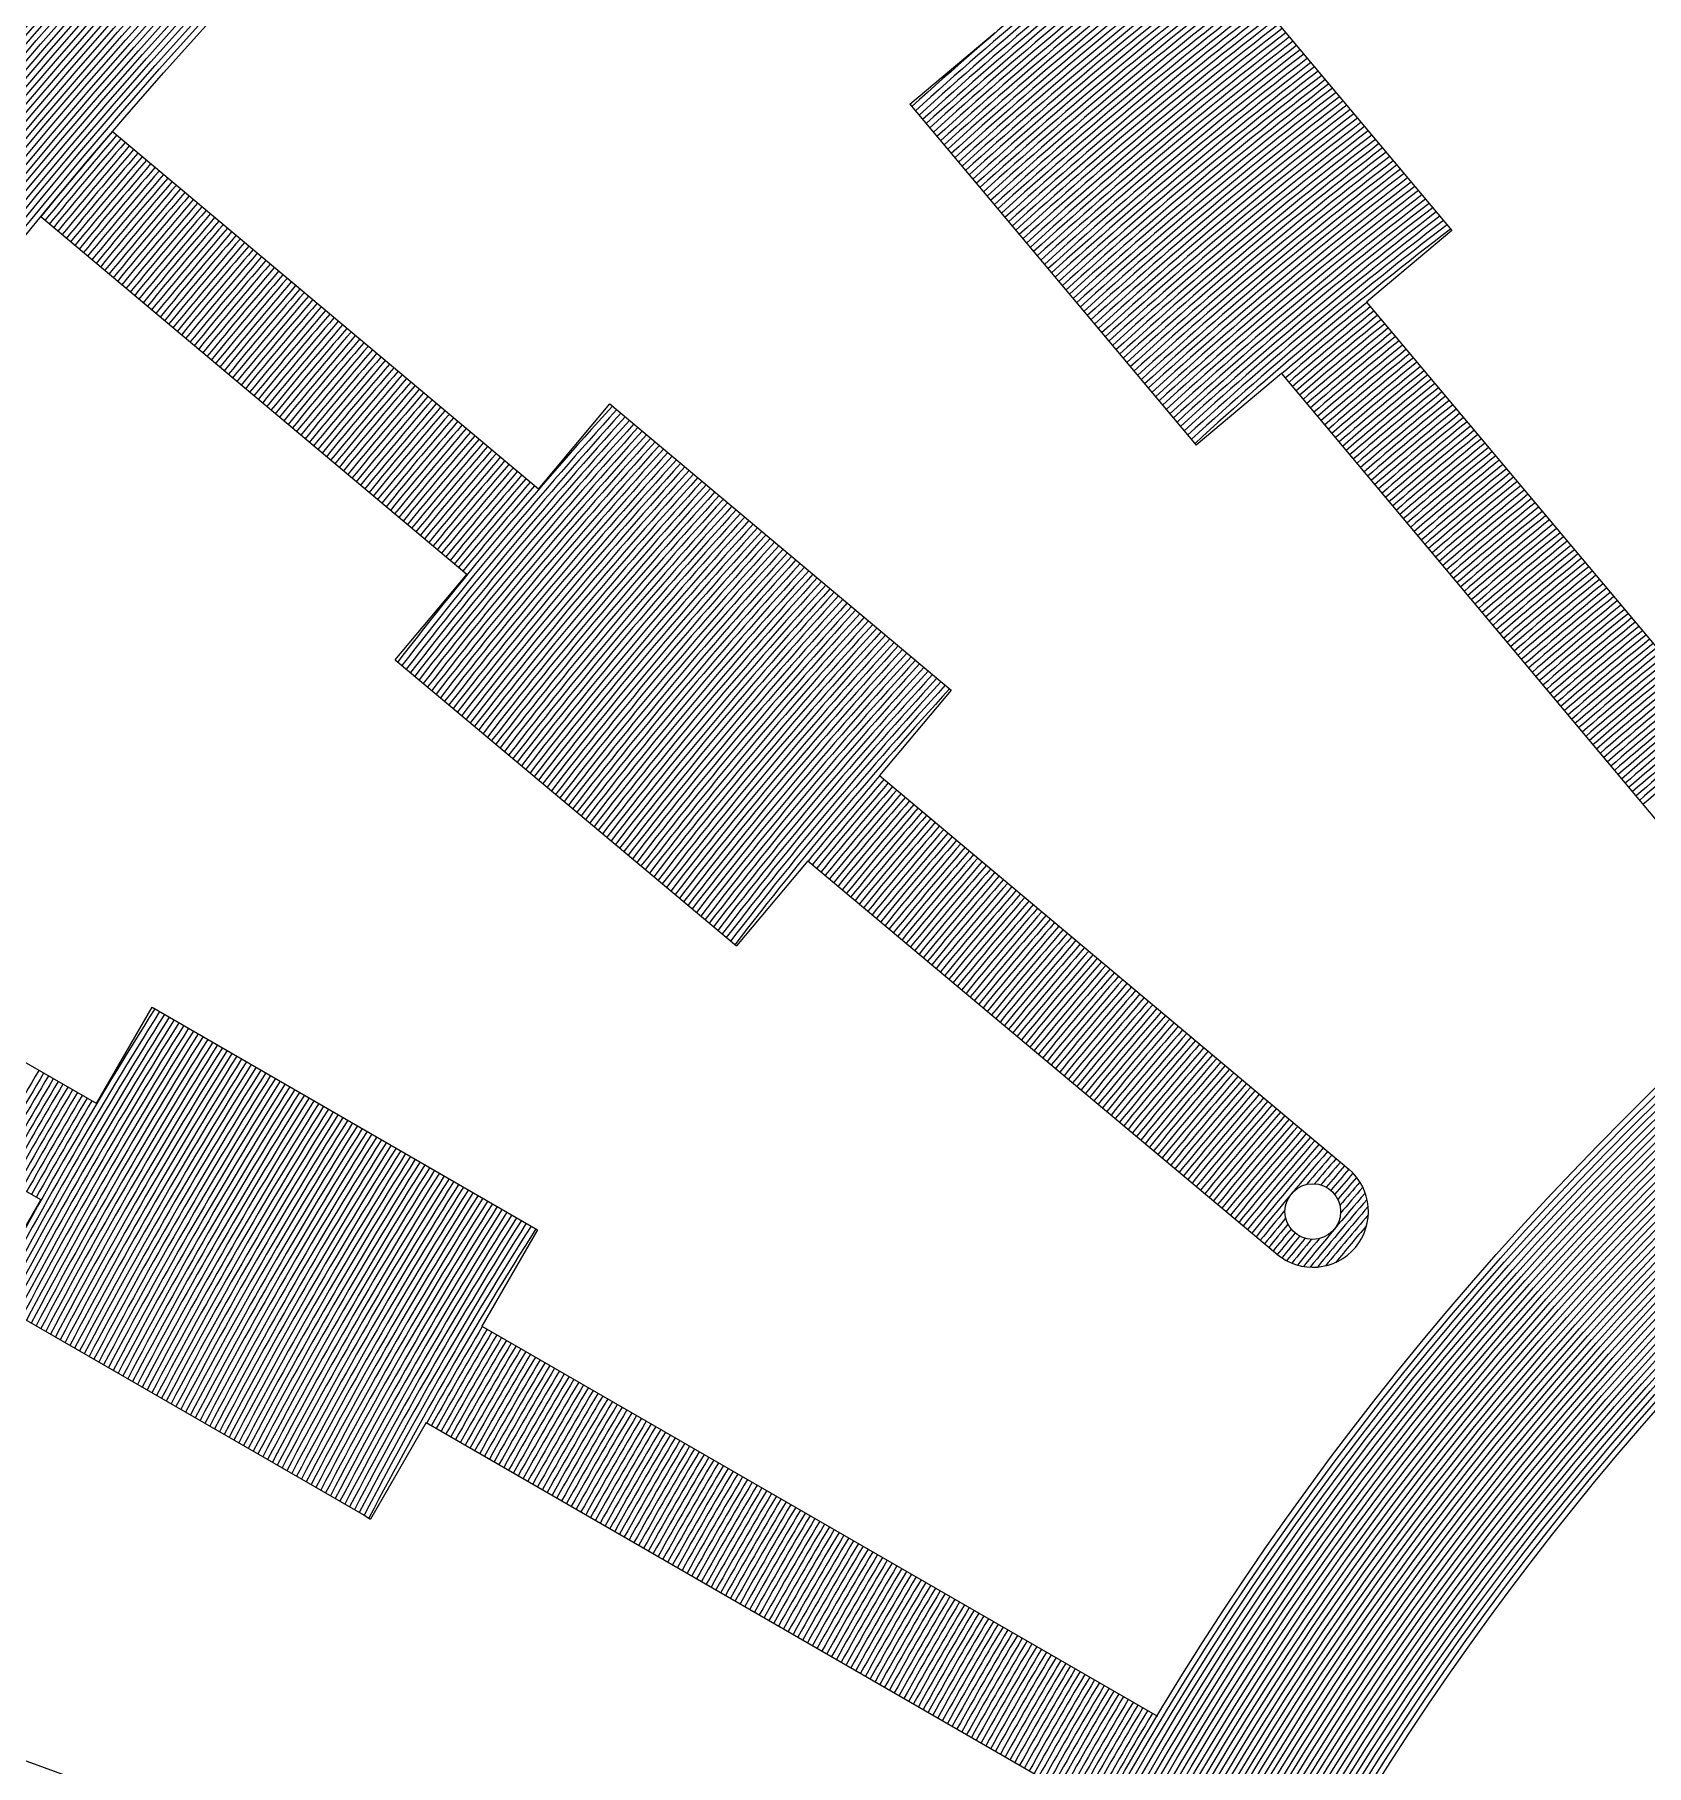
# Model space of a CAD drawing. Header units: millimetres. Extents: x 0 to 2404, y 0 to 1600.
# Drawn here: x 2145.25 to 2159.73, y 1498.72 to 1514.26 of the extents above; entities that cross this region are included whole.
import ezdxf

# ---------------------------------------------------------------- set-up
doc = ezdxf.new("R2010")
doc.units = ezdxf.units.MM

msp = doc.modelspace()

# ---------------------------------------------------------------- linework, layer by layer
for p, q in [((2155.414, 1515.569), (2157.985, 1512.505)), ((2153.116, 1513.641), (2153.882, 1514.284)), ((2153.116, 1513.641), (2155.687, 1510.577)), ((2149.779, 1510.181), (2145.951, 1513.393)), ((2149.136, 1509.415), (2145.308, 1512.627)), ((2157.985, 1512.505), (2157.219, 1511.862)), ((2157.219, 1511.862), (2160.757, 1507.646)), ((2156.453, 1511.22), (2155.687, 1510.577)), ((2156.453, 1511.22), (2159.991, 1507.003)), ((2149.779, 1510.181), (2150.422, 1510.947)), ((2150.422, 1510.947), (2153.486, 1508.376)), ((2148.493, 1508.649), (2149.136, 1509.415)), ((2148.493, 1508.649), (2151.558, 1506.078)), ((2153.486, 1508.376), (2152.843, 1507.61)), ((2152.843, 1507.61), (2157.06, 1504.072)), ((2145.808, 1504.662), (2141.481, 1507.161)), ((2152.2, 1506.844), (2151.558, 1506.078)), ((2152.2, 1506.844), (2156.417, 1503.306)), ((2145.308, 1503.796), (2140.981, 1506.295)), ((2145.808, 1504.662), (2146.308, 1505.528)), ((2146.308, 1505.528), (2149.772, 1503.528)), ((2144.808, 1502.93), (2145.308, 1503.796)), ((2149.772, 1503.528), (2149.272, 1502.662)), ((2144.808, 1502.93), (2148.214, 1500.964)), ((2149.272, 1502.662), (2155.339, 1499.16)), ((2148.772, 1501.796), (2148.272, 1500.93)), ((2148.772, 1501.796), (2154.839, 1498.294)), ((2148.214, 1500.964), (2148.257, 1500.939)), ((2148.257, 1500.939), (2148.272, 1500.93)), ((2143.198, 1499.478), (2146.957, 1498.11))]:
    msp.add_line(p, q)
for centre, radius in [((2179.333, 1484.729), 46), ((2179.333, 1484.729), 45.95), ((2179.333, 1484.729), 45.9), ((2179.333, 1484.729), 45.85), ((2179.333, 1484.729), 45.8), ((2179.333, 1484.729), 45.75), ((2179.333, 1484.729), 45.7), ((2179.333, 1484.729), 45.65), ((2179.333, 1484.729), 45.6), ((2179.333, 1484.729), 45.55), ((2179.333, 1484.729), 45.5), ((2179.333, 1484.729), 45.45), ((2179.333, 1484.729), 45.4), ((2179.333, 1484.729), 45.35), ((2179.333, 1484.729), 45.3), ((2179.333, 1484.729), 45.25), ((2179.333, 1484.729), 45.2), ((2179.333, 1484.729), 45.15), ((2179.333, 1484.729), 45.1), ((2179.333, 1484.729), 45.05), ((2179.333, 1484.729), 45), ((2179.333, 1484.729), 44.95), ((2179.333, 1484.729), 44.9), ((2179.333, 1484.729), 44.85), ((2179.333, 1484.729), 44.8), ((2179.333, 1484.729), 44.75), ((2179.333, 1484.729), 44.7), ((2179.333, 1484.729), 44.65), ((2179.333, 1484.729), 44.6), ((2179.333, 1484.729), 44.55), ((2179.333, 1484.729), 44.5), ((2179.333, 1484.729), 44.45), ((2179.333, 1484.729), 44.4), ((2179.333, 1484.729), 44.35), ((2179.333, 1484.729), 44.3), ((2179.333, 1484.729), 44.25), ((2179.333, 1484.729), 44.2), ((2179.333, 1484.729), 44.15), ((2179.333, 1484.729), 44.1), ((2179.333, 1484.729), 44.05), ((2179.333, 1484.729), 44), ((2179.333, 1484.729), 28), ((2179.333, 1484.729), 27.95), ((2179.333, 1484.729), 27.9), ((2179.333, 1484.729), 27.85), ((2179.333, 1484.729), 27.8), ((2179.333, 1484.729), 27.75), ((2179.333, 1484.729), 27.7), ((2179.333, 1484.729), 27.65), ((2179.333, 1484.729), 27.6), ((2179.333, 1484.729), 27.55), ((2179.333, 1484.729), 27.5), ((2179.333, 1484.729), 27.45), ((2179.333, 1484.729), 27.4), ((2179.333, 1484.729), 27.35), ((2179.333, 1484.729), 27.3), ((2179.333, 1484.729), 27.25), ((2179.333, 1484.729), 27.2), ((2179.333, 1484.729), 27.15), ((2179.333, 1484.729), 27.1), ((2179.333, 1484.729), 27.05), ((2179.333, 1484.729), 27), ((2179.333, 1484.729), 26.95), ((2179.333, 1484.729), 26.9), ((2179.333, 1484.729), 26.85), ((2179.333, 1484.729), 26.8), ((2179.333, 1484.729), 26.75), ((2179.333, 1484.729), 26.7), ((2179.333, 1484.729), 26.65), ((2179.333, 1484.729), 26.6), ((2179.333, 1484.729), 26.55), ((2179.333, 1484.729), 26.5), ((2179.333, 1484.729), 26.45), ((2179.333, 1484.729), 26.4), ((2179.333, 1484.729), 26.35), ((2179.333, 1484.729), 26.3), ((2179.333, 1484.729), 26.25), ((2179.333, 1484.729), 26.2), ((2179.333, 1484.729), 26.15), ((2179.333, 1484.729), 26.1), ((2179.333, 1484.729), 26.05), ((2179.333, 1484.729), 26), ((2179.333, 1484.729), 20), ((2179.333, 1484.729), 19.95), ((2179.333, 1484.729), 19.9), ((2179.333, 1484.729), 19.85), ((2179.333, 1484.729), 19.8), ((2179.333, 1484.729), 19.75), ((2179.333, 1484.729), 19.7), ((2179.333, 1484.729), 19.65), ((2156.735, 1503.692), 0.25)]:
    msp.add_circle(centre, radius)
for centre, radius, start, end in [((2179.333, 1484.729), 50, 108.2151, 71.6513), ((2179.333, 1484.729), 39, 127.7958, 132.2042), ((2179.333, 1484.729), 38.95, 127.7929, 132.2071), ((2179.333, 1484.729), 38.9, 127.7901, 132.2099), ((2179.333, 1484.729), 38.85, 127.7873, 132.2127), ((2179.333, 1484.729), 38.8, 127.7844, 132.2156), ((2179.333, 1484.729), 38.75, 127.7815, 132.2185), ((2179.333, 1484.729), 38.7, 127.7787, 132.2213), ((2179.333, 1484.729), 38.65, 127.7758, 132.2242), ((2179.333, 1484.729), 38.6, 127.7729, 132.2271), ((2179.333, 1484.729), 38.55, 127.77, 132.23), ((2179.333, 1484.729), 38.5, 127.7671, 132.2329), ((2179.333, 1484.729), 38.45, 127.7642, 132.2358), ((2179.333, 1484.729), 38.4, 127.7613, 132.2387), ((2179.333, 1484.729), 38.35, 127.7584, 132.2416), ((2179.333, 1484.729), 38.3, 127.7555, 132.2445), ((2179.333, 1484.729), 38.25, 127.7525, 132.2475), ((2179.333, 1484.729), 38.2, 127.7496, 132.2504), ((2179.333, 1484.729), 38.15, 127.7466, 132.2534), ((2179.333, 1484.729), 38.1, 127.7437, 132.2563), ((2179.333, 1484.729), 38.05, 127.7407, 132.2593), ((2179.333, 1484.729), 38, 127.7377, 132.2623), ((2179.333, 1484.729), 37.95, 127.7348, 132.2652), ((2179.333, 1484.729), 37.9, 127.7318, 132.2682), ((2179.333, 1484.729), 37.85, 127.7288, 132.2712), ((2179.333, 1484.729), 37.8, 127.7258, 132.2742), ((2179.333, 1484.729), 37.75, 127.7227, 132.2773), ((2179.333, 1484.729), 37.7, 127.7197, 132.2803), ((2179.333, 1484.729), 37.65, 127.7167, 132.2833), ((2179.333, 1484.729), 37.6, 127.7137, 132.2863), ((2179.333, 1484.729), 37.55, 127.7106, 132.2894), ((2179.333, 1484.729), 37.5, 127.7076, 132.2924), ((2179.333, 1484.729), 37.45, 127.7045, 132.2955), ((2179.333, 1484.729), 37.4, 127.7014, 132.2986), ((2179.333, 1484.729), 37.35, 127.6983, 132.3017), ((2179.333, 1484.729), 37.3, 127.6953, 132.3047), ((2179.333, 1484.729), 37.25, 127.6922, 132.3078), ((2179.333, 1484.729), 37.2, 127.6891, 132.3109), ((2179.333, 1484.729), 37.15, 127.6859, 132.3141), ((2179.333, 1484.729), 37.1, 127.6828, 132.3172), ((2179.333, 1484.729), 37.05, 127.6797, 132.3203), ((2179.333, 1484.729), 37, 127.6766, 132.3234), ((2179.333, 1484.729), 36.95, 127.6734, 132.3266), ((2179.333, 1484.729), 36.9, 127.6703, 132.3297), ((2179.333, 1484.729), 36.85, 127.6671, 132.3329), ((2179.333, 1484.729), 36.8, 127.6639, 132.3361), ((2179.333, 1484.729), 36.75, 127.6607, 132.3393), ((2179.333, 1484.729), 36.7, 127.6576, 132.3424), ((2179.333, 1484.729), 36.65, 127.6544, 132.3456), ((2179.333, 1484.729), 36.6, 127.6512, 132.3488), ((2179.333, 1484.729), 36.55, 127.6479, 132.3521), ((2179.333, 1484.729), 36.5, 127.6447, 132.3553), ((2179.333, 1484.729), 36.45, 127.6415, 132.3585), ((2179.333, 1484.729), 36.4, 127.6382, 132.3618), ((2179.333, 1484.729), 36.35, 127.635, 132.365), ((2179.333, 1484.729), 36.3, 127.6317, 132.3683), ((2179.333, 1484.729), 36.25, 127.6285, 132.3715), ((2179.333, 1484.729), 44, 139.3467, 140.6533), ((2179.333, 1484.729), 43.95, 139.3467, 140.6533), ((2179.333, 1484.729), 43.9, 139.3467, 140.6533), ((2179.333, 1484.729), 43.85, 139.3467, 140.6533), ((2179.333, 1484.729), 43.8, 139.3459, 140.6541), ((2179.333, 1484.729), 36.2, 127.6252, 132.3748), ((2179.333, 1484.729), 36.15, 127.6219, 132.3781), ((2179.333, 1484.729), 36.1, 127.6186, 132.3814), ((2179.333, 1484.729), 36.05, 127.6153, 132.3847), ((2179.333, 1484.729), 43.75, 139.3452, 140.6548), ((2179.333, 1484.729), 43.7, 139.3437, 140.6563), ((2179.333, 1484.729), 43.65, 139.3437, 140.6563), ((2179.333, 1484.729), 43.6, 139.3429, 140.6571), ((2179.333, 1484.729), 36, 127.612, 132.388), ((2179.333, 1484.729), 35.95, 127.6087, 132.3913), ((2179.333, 1484.729), 35.9, 127.6053, 132.3947), ((2179.333, 1484.729), 35.85, 127.602, 132.398), ((2179.333, 1484.729), 43.55, 139.3422, 140.6578), ((2179.333, 1484.729), 43.5, 139.3414, 140.6586), ((2179.333, 1484.729), 43.45, 139.3407, 140.6593), ((2179.333, 1484.729), 43.4, 139.3399, 140.6601), ((2179.333, 1484.729), 43.35, 139.3391, 140.6609), ((2179.333, 1484.729), 35.8, 127.5986, 132.4014), ((2179.333, 1484.729), 35.75, 127.5953, 132.4047), ((2179.333, 1484.729), 35.7, 127.5919, 132.4081), ((2179.333, 1484.729), 35.65, 127.5885, 132.4115), ((2179.333, 1484.729), 43.3, 139.3384, 140.6616), ((2179.333, 1484.729), 43.25, 139.3376, 140.6624), ((2179.333, 1484.729), 43.2, 139.3368, 140.6632), ((2179.333, 1484.729), 43.15, 139.3361, 140.6639), ((2179.333, 1484.729), 43.1, 139.3353, 140.6647), ((2179.333, 1484.729), 35.6, 127.5851, 132.4149), ((2179.333, 1484.729), 35.55, 127.5817, 132.4183), ((2179.333, 1484.729), 35.5, 127.5783, 132.4217), ((2179.333, 1484.729), 35.45, 127.5749, 132.4251), ((2179.333, 1484.729), 43.05, 139.3345, 140.6655), ((2179.333, 1484.729), 43, 139.3338, 140.6662), ((2179.333, 1484.729), 42.95, 139.333, 140.667), ((2179.333, 1484.729), 42.9, 139.3322, 140.6678), ((2179.333, 1484.729), 42.85, 139.3314, 140.6686), ((2179.333, 1484.729), 35.4, 127.5715, 132.4285), ((2179.333, 1484.729), 35.35, 127.568, 132.432), ((2179.333, 1484.729), 35.3, 127.5646, 132.4354), ((2179.333, 1484.729), 35.25, 127.5611, 132.4389), ((2179.333, 1484.729), 42.8, 139.3306, 140.6694), ((2179.333, 1484.729), 42.75, 139.3299, 140.6701), ((2179.333, 1484.729), 42.7, 139.3291, 140.6709), ((2179.333, 1484.729), 42.65, 139.3283, 140.6717), ((2179.333, 1484.729), 42.6, 139.3275, 140.6725), ((2179.333, 1484.729), 35.2, 127.5577, 132.4423), ((2179.333, 1484.729), 35.15, 127.5542, 132.4458), ((2179.333, 1484.729), 35.1, 127.5507, 132.4493), ((2179.333, 1484.729), 35.05, 127.5472, 132.4528), ((2179.333, 1484.729), 42.55, 139.3267, 140.6733), ((2179.333, 1484.729), 42.5, 139.3259, 140.6741), ((2179.333, 1484.729), 42.45, 139.3251, 140.6749), ((2179.333, 1484.729), 42.4, 139.3243, 140.6757), ((2179.333, 1484.729), 42.35, 139.3235, 140.6765), ((2179.333, 1484.729), 42.3, 139.3227, 140.6773), ((2179.333, 1484.729), 42.25, 139.3219, 140.6781), ((2179.333, 1484.729), 42.2, 139.3211, 140.6789), ((2179.333, 1484.729), 42.15, 139.3203, 140.6797), ((2179.333, 1484.729), 42.1, 139.3195, 140.6805), ((2179.333, 1484.729), 42.05, 139.3187, 140.6813), ((2179.333, 1484.729), 42, 139.3179, 140.6821), ((2179.333, 1484.729), 41.95, 139.3171, 140.6829), ((2179.333, 1484.729), 41.9, 139.3163, 140.6837), ((2179.333, 1484.729), 41.85, 139.3154, 140.6846), ((2179.333, 1484.729), 41.8, 139.3146, 140.6854), ((2179.333, 1484.729), 41.75, 139.3138, 140.6862), ((2179.333, 1484.729), 41.7, 139.313, 140.687), ((2179.333, 1484.729), 41.65, 139.3122, 140.6878), ((2179.333, 1484.729), 41.6, 139.3113, 140.6887), ((2179.333, 1484.729), 41.55, 139.3105, 140.6895), ((2179.333, 1484.729), 41.5, 139.3097, 140.6903), ((2179.333, 1484.729), 41.45, 139.3088, 140.6912), ((2179.333, 1484.729), 41.4, 139.308, 140.692), ((2179.333, 1484.729), 35, 129.1815, 130.8185), ((2179.333, 1484.729), 34.95, 129.1803, 130.8197), ((2179.333, 1484.729), 34.9, 129.1791, 130.8209), ((2179.333, 1484.729), 34.85, 129.1779, 130.8221), ((2179.333, 1484.729), 41.35, 139.3072, 140.6928), ((2179.333, 1484.729), 41.3, 139.3063, 140.6937), ((2179.333, 1484.729), 41.25, 139.3055, 140.6945), ((2179.333, 1484.729), 41.2, 139.3046, 140.6954), ((2179.333, 1484.729), 41.15, 139.3038, 140.6962), ((2179.333, 1484.729), 34.8, 129.1768, 130.8232), ((2179.333, 1484.729), 34.75, 129.1756, 130.8244), ((2179.333, 1484.729), 34.7, 129.1744, 130.8256), ((2179.333, 1484.729), 34.65, 129.1732, 130.8268), ((2179.333, 1484.729), 41.1, 139.303, 140.697), ((2179.333, 1484.729), 41.05, 139.3021, 140.6979), ((2179.333, 1484.729), 41, 139.3013, 140.6987), ((2179.333, 1484.729), 40.95, 139.3004, 140.6996), ((2179.333, 1484.729), 40.9, 139.2995, 140.7005), ((2179.333, 1484.729), 34.6, 129.172, 130.828), ((2179.333, 1484.729), 34.55, 129.1708, 130.8292), ((2179.333, 1484.729), 34.5, 129.1696, 130.8304), ((2179.333, 1484.729), 34.45, 129.1684, 130.8316), ((2179.333, 1484.729), 34.4, 129.1672, 130.8328), ((2179.333, 1484.729), 40.85, 139.2987, 140.7013), ((2179.333, 1484.729), 40.8, 139.2978, 140.7022), ((2179.333, 1484.729), 40.75, 139.297, 140.703), ((2179.333, 1484.729), 40.7, 139.2961, 140.7039), ((2179.333, 1484.729), 34.35, 129.166, 130.834), ((2179.333, 1484.729), 34.3, 129.1648, 130.8352), ((2179.333, 1484.729), 34.25, 129.1635, 130.8365), ((2179.333, 1484.729), 34.2, 129.1623, 130.8377), ((2179.333, 1484.729), 40.65, 139.2952, 140.7048), ((2179.333, 1484.729), 40.6, 139.2944, 140.7056), ((2179.333, 1484.729), 40.55, 139.2935, 140.7065), ((2179.333, 1484.729), 40.5, 139.2926, 140.7074), ((2179.333, 1484.729), 40.45, 139.2918, 140.7082), ((2179.333, 1484.729), 34.15, 129.1611, 130.8389), ((2179.333, 1484.729), 34.1, 129.1599, 130.8401), ((2179.333, 1484.729), 34.05, 129.1586, 130.8414), ((2179.333, 1484.729), 34, 129.1574, 130.8426), ((2179.333, 1484.729), 40.4, 139.2909, 140.7091), ((2179.333, 1484.729), 40.35, 139.29, 140.71), ((2179.333, 1484.729), 40.3, 139.2891, 140.7109), ((2179.333, 1484.729), 40.25, 139.2882, 140.7118), ((2179.333, 1484.729), 40.2, 139.2873, 140.7127), ((2179.333, 1484.729), 33.95, 129.1561, 130.8439), ((2179.333, 1484.729), 33.9, 129.1549, 130.8451), ((2179.333, 1484.729), 33.85, 129.1537, 130.8463), ((2179.333, 1484.729), 33.8, 129.1524, 130.8476), ((2179.333, 1484.729), 40.15, 139.2865, 140.7135), ((2179.333, 1484.729), 40.1, 139.2856, 140.7144), ((2179.333, 1484.729), 40.05, 139.2847, 140.7153), ((2179.333, 1484.729), 40, 139.2838, 140.7162), ((2179.333, 1484.729), 39.95, 139.2829, 140.7171), ((2179.333, 1484.729), 39, 137.7958, 142.2042), ((2179.333, 1484.729), 38.95, 137.7929, 142.2071), ((2179.333, 1484.729), 38.9, 137.7901, 142.2099), ((2179.333, 1484.729), 38.85, 137.7873, 142.2127), ((2179.333, 1484.729), 38.8, 137.7844, 142.2156), ((2179.333, 1484.729), 33.75, 129.1511, 130.8489), ((2179.333, 1484.729), 33.7, 129.1499, 130.8501), ((2179.333, 1484.729), 33.65, 129.1486, 130.8514), ((2179.333, 1484.729), 33.6, 129.1474, 130.8526), ((2179.333, 1484.729), 39.9, 139.282, 140.718), ((2179.333, 1484.729), 39.85, 139.2811, 140.7189), ((2179.333, 1484.729), 39.8, 139.2802, 140.7198), ((2179.333, 1484.729), 39.75, 139.2793, 140.7207), ((2179.333, 1484.729), 39.7, 139.2784, 140.7216), ((2179.333, 1484.729), 38.75, 137.7815, 142.2185), ((2179.333, 1484.729), 38.7, 137.7787, 142.2213), ((2179.333, 1484.729), 38.65, 137.7758, 142.2242), ((2179.333, 1484.729), 38.6, 137.7729, 142.2271), ((2179.333, 1484.729), 38.55, 137.77, 142.23), ((2179.333, 1484.729), 33.55, 129.1461, 130.8539), ((2179.333, 1484.729), 33.5, 129.1448, 130.8552), ((2179.333, 1484.729), 33.45, 129.1435, 130.8565), ((2179.333, 1484.729), 33.4, 129.1422, 130.8578), ((2179.333, 1484.729), 39.65, 139.2775, 140.7225), ((2179.333, 1484.729), 39.6, 139.2765, 140.7235), ((2179.333, 1484.729), 39.55, 139.2756, 140.7244), ((2179.333, 1484.729), 39.5, 139.2747, 140.7253), ((2179.333, 1484.729), 39.45, 139.2738, 140.7262), ((2179.333, 1484.729), 38.5, 137.7671, 142.2329), ((2179.333, 1484.729), 38.45, 137.7642, 142.2358), ((2179.333, 1484.729), 38.4, 137.7613, 142.2387), ((2179.333, 1484.729), 38.35, 137.7584, 142.2416), ((2179.333, 1484.729), 38.3, 137.7555, 142.2445), ((2179.333, 1484.729), 33.35, 129.141, 130.859), ((2179.333, 1484.729), 33.3, 129.1397, 130.8603), ((2179.333, 1484.729), 33.25, 129.1384, 130.8616), ((2179.333, 1484.729), 33.2, 129.1371, 130.8629), ((2179.333, 1484.729), 39.4, 139.2729, 140.7271), ((2179.333, 1484.729), 39.35, 139.272, 140.728), ((2179.333, 1484.729), 39.3, 139.271, 140.729), ((2179.333, 1484.729), 39.25, 139.2701, 140.7299), ((2179.333, 1484.729), 38.25, 137.7525, 142.2475), ((2179.333, 1484.729), 38.2, 137.7496, 142.2504), ((2179.333, 1484.729), 38.15, 137.7466, 142.2534), ((2179.333, 1484.729), 38.1, 137.7437, 142.2563), ((2179.333, 1484.729), 38.05, 137.7407, 142.2593), ((2179.333, 1484.729), 33.15, 129.1358, 130.8642), ((2179.333, 1484.729), 33.1, 129.1345, 130.8655), ((2179.333, 1484.729), 33.05, 129.1332, 130.8668), ((2179.333, 1484.729), 33, 129.1318, 130.8682), ((2179.333, 1484.729), 39.2, 139.2692, 140.7308), ((2179.333, 1484.729), 39.15, 139.2682, 140.7318), ((2179.333, 1484.729), 39.1, 139.2673, 140.7327), ((2179.333, 1484.729), 39.05, 139.2664, 140.7336), ((2179.333, 1484.729), 38, 137.7377, 142.2623), ((2179.333, 1484.729), 37.95, 137.7348, 142.2652), ((2179.333, 1484.729), 37.9, 137.7318, 142.2682), ((2179.333, 1484.729), 37.85, 137.7288, 142.2712), ((2179.333, 1484.729), 37.8, 137.7258, 142.2742), ((2179.333, 1484.729), 32.95, 129.1305, 130.8695), ((2179.333, 1484.729), 32.9, 129.1292, 130.8708), ((2179.333, 1484.729), 32.85, 129.1279, 130.8721), ((2179.333, 1484.729), 32.8, 129.1266, 130.8734), ((2179.333, 1484.729), 37.75, 137.7227, 142.2773), ((2179.333, 1484.729), 37.7, 137.7197, 142.2803), ((2179.333, 1484.729), 37.65, 137.7167, 142.2833), ((2179.333, 1484.729), 37.6, 137.7137, 142.2863), ((2179.333, 1484.729), 32.75, 129.1252, 130.8748), ((2179.333, 1484.729), 32.7, 129.1239, 130.8761), ((2179.333, 1484.729), 32.65, 129.1225, 130.8775), ((2179.333, 1484.729), 32.6, 129.1212, 130.8788), ((2179.333, 1484.729), 37.55, 137.7106, 142.2894), ((2179.333, 1484.729), 37.5, 137.7076, 142.2924), ((2179.333, 1484.729), 37.45, 137.7045, 142.2955), ((2179.333, 1484.729), 37.4, 137.7014, 142.2986), ((2179.333, 1484.729), 37.35, 137.6983, 142.3017), ((2179.333, 1484.729), 32.55, 129.1198, 130.8802), ((2179.333, 1484.729), 32.5, 129.1185, 130.8815), ((2179.333, 1484.729), 32.45, 129.1171, 130.8829), ((2179.333, 1484.729), 32.4, 129.1158, 130.8842), ((2179.333, 1484.729), 37.3, 137.6953, 142.3047), ((2179.333, 1484.729), 37.25, 137.6922, 142.3078), ((2179.333, 1484.729), 37.2, 137.6891, 142.3109), ((2179.333, 1484.729), 37.15, 137.6859, 142.3141), ((2179.333, 1484.729), 37.1, 137.6828, 142.3172), ((2179.333, 1484.729), 32.35, 129.1144, 130.8856), ((2179.333, 1484.729), 32.3, 129.113, 130.887), ((2179.333, 1484.729), 32.25, 129.1117, 130.8883), ((2179.333, 1484.729), 32.2, 129.1103, 130.8897), ((2179.333, 1484.729), 37.05, 137.6797, 142.3203), ((2179.333, 1484.729), 37, 137.6766, 142.3234), ((2179.333, 1484.729), 36.95, 137.6734, 142.3266), ((2179.333, 1484.729), 36.9, 137.6703, 142.3297), ((2179.333, 1484.729), 36.85, 137.6671, 142.3329), ((2179.333, 1484.729), 32.15, 129.1089, 130.8911), ((2179.333, 1484.729), 32.1, 129.1075, 130.8925), ((2179.333, 1484.729), 32.05, 129.1061, 130.8939), ((2179.333, 1484.729), 32, 129.1047, 130.8953), ((2179.333, 1484.729), 36.8, 137.6639, 142.3361), ((2179.333, 1484.729), 36.75, 137.6607, 142.3393), ((2179.333, 1484.729), 36.7, 137.6576, 142.3424), ((2179.333, 1484.729), 36.65, 137.6544, 142.3456), ((2179.333, 1484.729), 36.6, 137.6512, 142.3488), ((2179.333, 1484.729), 31.95, 129.1033, 130.8967), ((2179.333, 1484.729), 31.9, 129.1019, 130.8981), ((2179.333, 1484.729), 31.85, 129.1005, 130.8995), ((2179.333, 1484.729), 31.8, 129.0991, 130.9009), ((2179.333, 1484.729), 36.55, 137.6479, 142.3521), ((2179.333, 1484.729), 36.5, 137.6447, 142.3553), ((2179.333, 1484.729), 36.45, 137.6415, 142.3585), ((2179.333, 1484.729), 36.4, 137.6382, 142.3618), ((2179.333, 1484.729), 36.35, 137.635, 142.365), ((2179.333, 1484.729), 31.75, 129.0977, 130.9023), ((2179.333, 1484.729), 31.7, 129.0962, 130.9038), ((2179.333, 1484.729), 31.65, 129.0948, 130.9052), ((2179.333, 1484.729), 31.6, 129.0934, 130.9066), ((2179.333, 1484.729), 36.3, 137.6317, 142.3683), ((2179.333, 1484.729), 36.25, 137.6285, 142.3715), ((2179.333, 1484.729), 36.2, 137.6252, 142.3748), ((2179.333, 1484.729), 36.15, 137.6219, 142.3781), ((2179.333, 1484.729), 31.55, 129.0919, 130.9081), ((2179.333, 1484.729), 31.5, 129.0905, 130.9095), ((2179.333, 1484.729), 31.45, 129.0891, 130.9109), ((2179.333, 1484.729), 31.4, 129.0876, 130.9124), ((2179.333, 1484.729), 36.1, 137.6186, 142.3814), ((2179.333, 1484.729), 36.05, 137.6153, 142.3847), ((2179.333, 1484.729), 36, 137.612, 142.388), ((2179.333, 1484.729), 35.95, 137.6087, 142.3913), ((2179.333, 1484.729), 35.9, 137.6053, 142.3947), ((2179.333, 1484.729), 31.35, 129.0862, 130.9138), ((2179.333, 1484.729), 31.3, 129.0847, 130.9153), ((2179.333, 1484.729), 31.25, 129.0832, 130.9168), ((2179.333, 1484.729), 31.2, 129.0818, 130.9182), ((2179.333, 1484.729), 35.85, 137.602, 142.398), ((2179.333, 1484.729), 35.8, 137.5986, 142.4014), ((2179.333, 1484.729), 35.75, 137.5953, 142.4047), ((2179.333, 1484.729), 35.7, 137.5919, 142.4081), ((2179.333, 1484.729), 35.65, 137.5885, 142.4115), ((2179.333, 1484.729), 31.15, 129.0803, 130.9197), ((2179.333, 1484.729), 31.1, 129.0788, 130.9212), ((2179.333, 1484.729), 31.05, 129.0773, 130.9227), ((2179.333, 1484.729), 31, 129.0758, 130.9242), ((2179.333, 1484.729), 30.95, 129.0743, 130.9257), ((2179.333, 1484.729), 35.6, 137.5851, 142.4149), ((2179.333, 1484.729), 35.55, 137.5817, 142.4183), ((2179.333, 1484.729), 35.5, 137.5783, 142.4217), ((2179.333, 1484.729), 35.45, 137.5749, 142.4251), ((2179.333, 1484.729), 35.4, 137.5715, 142.4285), ((2179.333, 1484.729), 30.9, 129.0728, 130.9272), ((2179.333, 1484.729), 30.85, 129.0713, 130.9287), ((2179.333, 1484.729), 30.8, 129.0698, 130.9302), ((2179.333, 1484.729), 30.75, 129.0683, 130.9317), ((2179.333, 1484.729), 35.35, 137.568, 142.432), ((2179.333, 1484.729), 35.3, 137.5646, 142.4354), ((2179.333, 1484.729), 35.25, 137.5611, 142.4389), ((2179.333, 1484.729), 35.2, 137.5577, 142.4423), ((2179.333, 1484.729), 35.15, 137.5542, 142.4458), ((2179.333, 1484.729), 30.7, 129.0668, 130.9332), ((2179.333, 1484.729), 30.65, 129.0653, 130.9347), ((2179.333, 1484.729), 30.6, 129.0638, 130.9362), ((2179.333, 1484.729), 30.55, 129.0622, 130.9378), ((2179.333, 1484.729), 35.1, 137.5507, 142.4493), ((2179.333, 1484.729), 35.05, 137.5472, 142.4528), ((2179.333, 1484.729), 30.5, 129.0607, 130.9393), ((2179.333, 1484.729), 30.45, 129.0591, 130.9409), ((2179.333, 1484.729), 30.4, 129.0576, 130.9424), ((2179.333, 1484.729), 30.35, 129.056, 130.944), ((2179.333, 1484.729), 30.3, 129.0545, 130.9455), ((2179.333, 1484.729), 30.25, 129.0529, 130.9471), ((2179.333, 1484.729), 30.2, 129.0514, 130.9486), ((2179.333, 1484.729), 30.15, 129.0498, 130.9502), ((2179.333, 1484.729), 30.1, 129.0482, 130.9518), ((2179.333, 1484.729), 30.05, 129.0466, 130.9534), ((2179.333, 1484.729), 30, 129.045, 130.955), ((2179.333, 1484.729), 29.95, 129.0434, 130.9566), ((2179.333, 1484.729), 35, 139.1803, 140.8197), ((2179.333, 1484.729), 34.95, 139.1803, 140.8197), ((2179.333, 1484.729), 34.9, 139.1791, 140.8209), ((2179.333, 1484.729), 34.85, 139.1779, 140.8221), ((2179.333, 1484.729), 34.8, 139.1768, 140.8232), ((2179.333, 1484.729), 34.75, 139.1756, 140.8244), ((2179.333, 1484.729), 34.7, 139.1744, 140.8256), ((2179.333, 1484.729), 34.65, 139.1732, 140.8268), ((2179.333, 1484.729), 34.6, 139.172, 140.828), ((2179.333, 1484.729), 34.55, 139.1708, 140.8292), ((2179.333, 1484.729), 34.5, 139.1696, 140.8304), ((2179.333, 1484.729), 34.45, 139.1684, 140.8316), ((2179.333, 1484.729), 34.4, 139.1672, 140.8328), ((2179.333, 1484.729), 34.35, 139.166, 140.834), ((2179.333, 1484.729), 34.3, 139.1648, 140.8352), ((2179.333, 1484.729), 34.25, 139.1635, 140.8365), ((2179.333, 1484.729), 34.2, 139.1623, 140.8377), ((2179.333, 1484.729), 34.15, 139.1611, 140.8389), ((2179.333, 1484.729), 34.1, 139.1599, 140.8401), ((2179.333, 1484.729), 34.05, 139.1586, 140.8414), ((2179.333, 1484.729), 34, 139.1574, 140.8426), ((2179.333, 1484.729), 33.95, 139.1561, 140.8439), ((2179.333, 1484.729), 33.9, 139.1549, 140.8451), ((2179.333, 1484.729), 33.85, 139.1537, 140.8463), ((2179.333, 1484.729), 33.8, 139.1524, 140.8476), ((2179.333, 1484.729), 33.75, 139.1511, 140.8489), ((2179.333, 1484.729), 33.7, 139.1499, 140.8501), ((2179.333, 1484.729), 33.65, 139.1486, 140.8514), ((2179.333, 1484.729), 33.6, 139.1474, 140.8526), ((2179.333, 1484.729), 33.55, 139.1461, 140.8539), ((2179.333, 1484.729), 33.5, 139.1448, 140.8552), ((2179.333, 1484.729), 33.45, 139.1435, 140.8565), ((2179.333, 1484.729), 33.4, 139.1422, 140.8578), ((2179.333, 1484.729), 33.35, 139.141, 140.859), ((2179.333, 1484.729), 33.3, 139.1397, 140.8603), ((2179.333, 1484.729), 33.25, 139.1384, 140.8616), ((2179.333, 1484.729), 33.2, 139.1371, 140.8629), ((2179.333, 1484.729), 33.15, 139.1358, 140.8642), ((2179.333, 1484.729), 33.1, 139.1345, 140.8655), ((2179.333, 1484.729), 33.05, 139.1332, 140.8668), ((2179.333, 1484.729), 33, 139.1318, 140.8682), ((2179.333, 1484.729), 32.95, 139.1305, 140.8695), ((2179.333, 1484.729), 32.9, 139.1292, 140.8708), ((2179.333, 1484.729), 32.85, 139.1279, 140.8721), ((2179.333, 1484.729), 32.8, 139.1266, 140.8734), ((2179.333, 1484.729), 32.75, 139.1252, 140.8748), ((2179.333, 1484.729), 32.7, 139.1239, 140.8761), ((2179.333, 1484.729), 32.65, 139.1225, 140.8775), ((2179.333, 1484.729), 32.6, 139.1212, 140.8788), ((2179.333, 1484.729), 32.55, 139.1198, 140.8802), ((2179.333, 1484.729), 32.5, 139.1185, 140.8815), ((2179.333, 1484.729), 32.45, 139.1171, 140.8829), ((2179.333, 1484.729), 32.4, 139.1158, 140.8842), ((2179.333, 1484.729), 32.35, 139.1144, 140.8856), ((2179.333, 1484.729), 32.3, 139.113, 140.887), ((2179.333, 1484.729), 32.25, 139.1117, 140.8883), ((2179.333, 1484.729), 32.2, 139.1103, 140.8897), ((2179.333, 1484.729), 32.15, 139.1089, 140.8911), ((2179.333, 1484.729), 32.1, 139.1075, 140.8925), ((2179.333, 1484.729), 32.05, 139.1061, 140.8939), ((2179.333, 1484.729), 32, 139.1047, 140.8953), ((2179.333, 1484.729), 31.95, 139.1033, 140.8967), ((2179.333, 1484.729), 39, 147.7958, 152.2042), ((2179.333, 1484.729), 31.9, 139.1019, 140.8981), ((2179.333, 1484.729), 31.85, 139.1005, 140.8995), ((2179.333, 1484.729), 31.8, 139.0991, 140.9009), ((2179.333, 1484.729), 31.75, 139.0977, 140.9023), ((2179.333, 1484.729), 38.95, 147.7929, 152.2071), ((2179.333, 1484.729), 38.9, 147.7901, 152.2099), ((2179.333, 1484.729), 38.85, 147.7873, 152.2127), ((2179.333, 1484.729), 38.8, 147.7844, 152.2156), ((2179.333, 1484.729), 38.75, 147.7815, 152.2185), ((2179.333, 1484.729), 38.7, 147.7787, 152.2213), ((2179.333, 1484.729), 38.65, 147.7758, 152.2242), ((2179.333, 1484.729), 31.7, 139.0962, 140.9038), ((2179.333, 1484.729), 31.65, 139.0948, 140.9052), ((2179.333, 1484.729), 31.6, 139.0934, 140.9066), ((2179.333, 1484.729), 31.55, 139.0919, 140.9081), ((2179.333, 1484.729), 31.5, 139.0905, 140.9095), ((2179.333, 1484.729), 38.6, 147.7729, 152.2271), ((2179.333, 1484.729), 38.55, 147.77, 152.23), ((2179.333, 1484.729), 38.5, 147.7671, 152.2329), ((2179.333, 1484.729), 38.45, 147.7642, 152.2358), ((2179.333, 1484.729), 38.4, 147.7613, 152.2387), ((2179.333, 1484.729), 38.35, 147.7584, 152.2416), ((2179.333, 1484.729), 31.45, 139.0891, 140.9109), ((2179.333, 1484.729), 31.4, 139.0876, 140.9124), ((2179.333, 1484.729), 31.35, 139.0862, 140.9138), ((2179.333, 1484.729), 31.3, 139.0847, 140.9153), ((2179.333, 1484.729), 31.25, 139.0832, 140.9168), ((2179.333, 1484.729), 38.3, 147.7555, 152.2445), ((2179.333, 1484.729), 38.25, 147.7525, 152.2475), ((2179.333, 1484.729), 38.2, 147.7496, 152.2504), ((2179.333, 1484.729), 38.15, 147.7466, 152.2534), ((2179.333, 1484.729), 38.1, 147.7437, 152.2563), ((2179.333, 1484.729), 38.05, 147.7407, 152.2593), ((2179.333, 1484.729), 31.2, 139.0818, 140.9182), ((2179.333, 1484.729), 31.15, 139.0803, 140.9197), ((2179.333, 1484.729), 31.1, 139.0788, 140.9212), ((2179.333, 1484.729), 31.05, 139.0773, 140.9227), ((2179.333, 1484.729), 31, 139.0758, 140.9242), ((2179.333, 1484.729), 39.6, 149.2765, 150.7235), ((2179.333, 1484.729), 39.55, 149.2756, 150.7244), ((2179.333, 1484.729), 39.5, 149.2747, 150.7253), ((2179.333, 1484.729), 39.45, 149.2738, 150.7262), ((2179.333, 1484.729), 38, 147.7377, 152.2623), ((2179.333, 1484.729), 37.95, 147.7348, 152.2652), ((2179.333, 1484.729), 37.9, 147.7318, 152.2682), ((2179.333, 1484.729), 37.85, 147.7288, 152.2712), ((2179.333, 1484.729), 37.8, 147.7258, 152.2742), ((2179.333, 1484.729), 37.75, 147.7227, 152.2773), ((2179.333, 1484.729), 30.95, 139.0743, 140.9257), ((2179.333, 1484.729), 30.9, 139.0728, 140.9272), ((2179.333, 1484.729), 30.85, 139.0713, 140.9287), ((2179.333, 1484.729), 30.8, 139.0698, 140.9302), ((2179.333, 1484.729), 30.75, 139.0683, 140.9317), ((2179.333, 1484.729), 39.4, 149.2729, 150.7271), ((2179.333, 1484.729), 39.35, 149.272, 150.728), ((2179.333, 1484.729), 39.3, 149.271, 150.729), ((2179.333, 1484.729), 39.25, 149.2701, 150.7299), ((2179.333, 1484.729), 39.2, 149.2692, 150.7308), ((2179.333, 1484.729), 39.15, 149.2682, 150.7318), ((2179.333, 1484.729), 37.7, 147.7197, 152.2803), ((2179.333, 1484.729), 37.65, 147.7167, 152.2833), ((2179.333, 1484.729), 37.6, 147.7137, 152.2863), ((2179.333, 1484.729), 37.55, 147.7106, 152.2894), ((2179.333, 1484.729), 37.5, 147.7076, 152.2924), ((2179.333, 1484.729), 37.45, 147.7045, 152.2955), ((2179.333, 1484.729), 37.4, 147.7014, 152.2986), ((2179.333, 1484.729), 30.7, 139.0668, 140.9332), ((2179.333, 1484.729), 30.65, 139.0653, 140.9347), ((2179.333, 1484.729), 30.6, 139.0638, 140.9362), ((2179.333, 1484.729), 30.55, 139.0622, 140.9378), ((2179.333, 1484.729), 30.5, 139.0607, 140.9393), ((2179.333, 1484.729), 20, 141.4325, 138.5675), ((2179.333, 1484.729), 39.1, 149.2673, 150.7327), ((2179.333, 1484.729), 39.05, 149.2664, 150.7336), ((2179.333, 1484.729), 37.35, 147.6983, 152.3017), ((2179.333, 1484.729), 37.3, 147.6953, 152.3047), ((2179.333, 1484.729), 37.25, 147.6922, 152.3078), ((2179.333, 1484.729), 37.2, 147.6891, 152.3109), ((2179.333, 1484.729), 37.15, 147.6859, 152.3141), ((2179.333, 1484.729), 37.1, 147.6828, 152.3172), ((2179.333, 1484.729), 30.45, 139.0591, 140.9409), ((2179.333, 1484.729), 30.4, 139.0576, 140.9424), ((2179.333, 1484.729), 30.35, 139.056, 140.944), ((2179.333, 1484.729), 30.3, 139.0545, 140.9455), ((2179.333, 1484.729), 37.05, 147.6797, 152.3203), ((2179.333, 1484.729), 37, 147.6766, 152.3234), ((2179.333, 1484.729), 36.95, 147.6734, 152.3266), ((2179.333, 1484.729), 36.9, 147.6703, 152.3297), ((2179.333, 1484.729), 36.85, 147.6671, 152.3329), ((2179.333, 1484.729), 36.8, 147.6639, 152.3361), ((2179.333, 1484.729), 30.25, 139.0529, 140.9471), ((2179.333, 1484.729), 30.2, 139.0514, 140.9486), ((2179.333, 1484.729), 30.15, 139.0498, 140.9502), ((2179.333, 1484.729), 30.1, 139.0482, 140.9518), ((2179.333, 1484.729), 30.05, 139.0466, 140.9534), ((2179.333, 1484.729), 36.75, 147.6607, 152.3393), ((2179.333, 1484.729), 36.7, 147.6576, 152.3424), ((2179.333, 1484.729), 36.65, 147.6544, 152.3456), ((2179.333, 1484.729), 36.6, 147.6512, 152.3488), ((2179.333, 1484.729), 36.55, 147.6479, 152.3521), ((2179.333, 1484.729), 36.5, 147.6447, 152.3553), ((2179.333, 1484.729), 30, 139.045, 140.955), ((2179.333, 1484.729), 29.95, 139.0434, 140.9566), ((2179.333, 1484.729), 29.9, 139.0418, 140.9582), ((2179.333, 1484.729), 29.85, 139.0402, 140.9598), ((2179.333, 1484.729), 29.8, 139.0386, 140.9614), ((2179.333, 1484.729), 36.45, 147.6415, 152.3585), ((2179.333, 1484.729), 36.4, 147.6382, 152.3618), ((2179.333, 1484.729), 36.35, 147.635, 152.365), ((2179.333, 1484.729), 36.3, 147.6317, 152.3683), ((2179.333, 1484.729), 36.25, 147.6285, 152.3715), ((2179.333, 1484.729), 36.2, 147.6252, 152.3748), ((2179.333, 1484.729), 29.75, 139.037, 140.963), ((2179.333, 1484.729), 29.7, 139.0354, 139.7096), ((2179.333, 1484.729), 29.65, 139.0338, 139.6125), ((2179.333, 1484.729), 29.6, 139.0321, 139.5557), ((2179.333, 1484.729), 29.55, 139.0305, 139.5247), ((2179.333, 1484.729), 36.15, 147.6219, 152.3781), ((2179.333, 1484.729), 36.1, 147.6186, 152.3814), ((2179.333, 1484.729), 36.05, 147.6153, 152.3847), ((2179.333, 1484.729), 36, 147.612, 152.388), ((2179.333, 1484.729), 35.95, 147.6087, 152.3913), ((2179.333, 1484.729), 35.9, 147.6053, 152.3947), ((2179.333, 1484.729), 35.85, 147.602, 152.398), ((2156.735, 1503.692), 0.5, 230, 50), ((2179.333, 1484.729), 29.5, 139.0288, 139.5144), ((2179.333, 1484.729), 29.45, 139.0329, 139.5238), ((2179.333, 1484.729), 29.4, 139.0469, 139.5542), ((2179.333, 1484.729), 29.35, 139.0712, 139.6106), ((2179.333, 1484.729), 35.8, 147.5986, 152.4014), ((2179.333, 1484.729), 35.75, 147.5953, 152.4047), ((2179.333, 1484.729), 35.7, 147.5919, 152.4081), ((2179.333, 1484.729), 35.65, 147.5885, 152.4115), ((2179.333, 1484.729), 35.6, 147.5851, 152.4149), ((2179.333, 1484.729), 35.55, 147.5817, 152.4183), ((2179.333, 1484.729), 29.25, 139.1554, 140.8446), ((2179.333, 1484.729), 29.2, 139.2191, 140.7809), ((2179.333, 1484.729), 29.3, 139.1069, 139.7077), ((2179.333, 1484.729), 35.5, 147.5783, 152.4217), ((2179.333, 1484.729), 35.45, 147.5749, 152.4251), ((2179.333, 1484.729), 35.4, 147.5715, 152.4285), ((2179.333, 1484.729), 35.35, 147.568, 152.432), ((2179.333, 1484.729), 35.3, 147.5646, 152.4354), ((2179.333, 1484.729), 35.25, 147.5611, 152.4389), ((2179.333, 1484.729), 29.7, 140.2904, 140.9646), ((2179.333, 1484.729), 29.65, 140.3875, 140.9662), ((2179.333, 1484.729), 29.15, 139.3023, 140.6977), ((2179.333, 1484.729), 29.1, 139.4133, 140.5867), ((2179.333, 1484.729), 35.2, 147.5577, 152.4423), ((2179.333, 1484.729), 35.15, 147.5542, 152.4458), ((2179.333, 1484.729), 35.1, 147.5507, 152.4493), ((2179.333, 1484.729), 35.05, 147.5472, 152.4528), ((2179.333, 1484.729), 29.6, 140.4443, 140.9679), ((2179.333, 1484.729), 29.55, 140.4753, 140.9695), ((2179.333, 1484.729), 29.5, 140.4856, 140.9712), ((2179.333, 1484.729), 29.45, 140.4762, 140.9671), ((2179.333, 1484.729), 29.05, 139.5734, 140.4266), ((2179.333, 1484.729), 29.4, 140.4458, 140.9531), ((2179.333, 1484.729), 29.35, 140.3894, 140.9288), ((2179.333, 1484.729), 29.3, 140.2923, 140.8931), ((2179.333, 1484.729), 35, 149.1815, 150.8185), ((2179.333, 1484.729), 34.95, 149.1803, 150.8197), ((2179.333, 1484.729), 34.9, 149.1791, 150.8209), ((2179.333, 1484.729), 34.85, 149.1779, 150.8221), ((2179.333, 1484.729), 34.8, 149.1768, 150.8232), ((2179.333, 1484.729), 34.75, 149.1756, 150.8244), ((2179.333, 1484.729), 34.7, 149.1744, 150.8256), ((2179.333, 1484.729), 34.65, 149.1732, 150.8268), ((2179.333, 1484.729), 34.6, 149.172, 150.828), ((2179.333, 1484.729), 34.55, 149.1708, 150.8292), ((2179.333, 1484.729), 34.5, 149.1696, 150.8304), ((2179.333, 1484.729), 34.45, 149.1684, 150.8316), ((2179.333, 1484.729), 34.4, 149.1672, 150.8328), ((2179.333, 1484.729), 34.35, 149.166, 150.834), ((2179.333, 1484.729), 34.3, 149.1648, 150.8352), ((2179.333, 1484.729), 34.25, 149.1635, 150.8365), ((2179.333, 1484.729), 34.2, 149.1623, 150.8377), ((2179.333, 1484.729), 34.15, 149.1611, 150.8389), ((2179.333, 1484.729), 34.1, 149.1599, 150.8401), ((2179.333, 1484.729), 34.05, 149.1586, 150.8414), ((2179.333, 1484.729), 34, 149.1574, 150.8426), ((2179.333, 1484.729), 33.95, 149.1561, 150.8439), ((2179.333, 1484.729), 33.9, 149.1549, 150.8451), ((2179.333, 1484.729), 33.85, 149.1537, 150.8463), ((2179.333, 1484.729), 33.8, 149.1524, 150.8476), ((2179.333, 1484.729), 33.75, 149.1511, 150.8489), ((2179.333, 1484.729), 33.7, 149.1499, 150.8501), ((2179.333, 1484.729), 33.65, 149.1486, 150.8514), ((2179.333, 1484.729), 33.6, 149.1474, 150.8526), ((2179.333, 1484.729), 33.55, 149.1461, 150.8539), ((2179.333, 1484.729), 33.5, 149.1448, 150.8552), ((2179.333, 1484.729), 33.45, 149.1435, 150.8565), ((2179.333, 1484.729), 33.4, 149.1422, 150.8578), ((2179.333, 1484.729), 33.35, 149.141, 150.859), ((2179.333, 1484.729), 33.3, 149.1397, 150.8603), ((2179.333, 1484.729), 33.25, 149.1384, 150.8616), ((2179.333, 1484.729), 33.2, 149.1371, 150.8629), ((2179.333, 1484.729), 33.15, 149.1358, 150.8642), ((2179.333, 1484.729), 33.1, 149.1345, 150.8655), ((2179.333, 1484.729), 33.05, 149.1332, 150.8668), ((2179.333, 1484.729), 33, 149.1318, 150.8682), ((2179.333, 1484.729), 32.95, 149.1305, 150.8695), ((2179.333, 1484.729), 32.9, 149.1292, 150.8708), ((2179.333, 1484.729), 32.85, 149.1279, 150.8721), ((2179.333, 1484.729), 32.8, 149.1266, 150.8734), ((2179.333, 1484.729), 32.75, 149.1252, 150.8748), ((2179.333, 1484.729), 32.7, 149.1239, 150.8761), ((2179.333, 1484.729), 32.65, 149.1225, 150.8775), ((2179.333, 1484.729), 32.6, 149.1212, 150.8788), ((2179.333, 1484.729), 32.55, 149.1198, 150.8802), ((2179.333, 1484.729), 32.5, 149.1185, 150.8815), ((2179.333, 1484.729), 32.45, 149.1171, 150.8829), ((2179.333, 1484.729), 32.4, 149.1158, 150.8842), ((2179.333, 1484.729), 32.35, 149.1144, 150.8856), ((2179.333, 1484.729), 32.3, 149.113, 150.887), ((2179.333, 1484.729), 32.25, 149.1117, 150.8883), ((2179.333, 1484.729), 32.2, 149.1103, 150.8897), ((2179.333, 1484.729), 32.15, 149.1089, 150.8911), ((2179.333, 1484.729), 32.1, 149.1075, 150.8925), ((2179.333, 1484.729), 32.05, 149.1061, 150.8939), ((2179.333, 1484.729), 32, 149.1047, 150.8953), ((2179.333, 1484.729), 31.95, 149.1033, 150.8967), ((2179.333, 1484.729), 31.9, 149.1019, 150.8981), ((2179.333, 1484.729), 31.85, 149.1005, 150.8995), ((2179.333, 1484.729), 31.8, 149.0991, 150.9009), ((2179.333, 1484.729), 31.75, 149.0977, 150.9023), ((2179.333, 1484.729), 31.7, 149.0962, 150.9038), ((2179.333, 1484.729), 31.65, 149.0948, 150.9052), ((2179.333, 1484.729), 31.6, 149.0934, 150.9066), ((2179.333, 1484.729), 31.55, 149.0919, 150.9081), ((2179.333, 1484.729), 31.5, 149.0905, 150.9095), ((2179.333, 1484.729), 31.45, 149.0891, 150.9109), ((2179.333, 1484.729), 31.4, 149.0876, 150.9124), ((2179.333, 1484.729), 31.35, 149.0862, 150.9138), ((2179.333, 1484.729), 31.3, 149.0847, 150.9153), ((2179.333, 1484.729), 31.25, 149.0832, 150.9168), ((2179.333, 1484.729), 31.2, 149.0818, 150.9182), ((2179.333, 1484.729), 31.15, 149.0803, 150.9197), ((2179.333, 1484.729), 31.1, 149.0788, 150.9212), ((2179.333, 1484.729), 31.05, 149.0773, 150.9227), ((2179.333, 1484.729), 31, 149.0758, 150.9242), ((2179.333, 1484.729), 30.95, 149.0743, 150.9257), ((2179.333, 1484.729), 30.9, 149.0728, 150.9272), ((2179.333, 1484.729), 30.85, 149.0713, 150.9287), ((2179.333, 1484.729), 30.8, 149.0698, 150.9302), ((2179.333, 1484.729), 30.75, 149.0683, 150.9317), ((2179.333, 1484.729), 30.7, 149.0668, 150.9332), ((2179.333, 1484.729), 30.65, 149.0653, 150.9347), ((2179.333, 1484.729), 30.6, 149.0638, 150.9362), ((2179.333, 1484.729), 30.55, 149.0622, 150.9378), ((2179.333, 1484.729), 30.5, 149.0607, 150.9393), ((2179.333, 1484.729), 30.45, 149.0591, 150.9409), ((2179.333, 1484.729), 30.4, 149.0576, 150.9424), ((2179.333, 1484.729), 30.35, 149.056, 150.944), ((2179.333, 1484.729), 30.3, 149.0545, 150.9455), ((2179.333, 1484.729), 30.25, 149.0529, 150.9471), ((2179.333, 1484.729), 30.2, 149.0514, 150.9486), ((2179.333, 1484.729), 30.15, 149.0498, 150.9502), ((2179.333, 1484.729), 30.1, 149.0482, 150.9518), ((2179.333, 1484.729), 30.05, 149.0466, 150.9534), ((2179.333, 1484.729), 30, 149.045, 150.955), ((2179.333, 1484.729), 29.95, 149.0434, 150.9566), ((2179.333, 1484.729), 29.9, 149.0418, 150.9582), ((2179.333, 1484.729), 29.85, 149.0402, 150.9598), ((2179.333, 1484.729), 29.8, 149.0386, 150.9614), ((2179.333, 1484.729), 29.75, 149.037, 150.963), ((2179.333, 1484.729), 29.7, 149.0354, 150.9646), ((2179.333, 1484.729), 29.65, 149.0338, 150.9662), ((2179.333, 1484.729), 29.6, 149.0321, 150.9679), ((2179.333, 1484.729), 29.55, 149.0305, 150.9695), ((2179.333, 1484.729), 29.5, 149.0288, 150.9712), ((2179.333, 1484.729), 29.45, 149.0272, 150.9728), ((2179.333, 1484.729), 29.4, 149.0255, 150.9745), ((2179.333, 1484.729), 29.35, 149.0239, 150.9761), ((2179.333, 1484.729), 29.3, 149.0222, 150.9778), ((2179.333, 1484.729), 29.25, 149.0205, 150.9795), ((2179.333, 1484.729), 29.2, 149.0189, 150.9811), ((2179.333, 1484.729), 29.15, 149.0172, 150.9828), ((2179.333, 1484.729), 29.1, 149.0155, 150.9845), ((2179.333, 1484.729), 29.05, 149.0138, 150.9862), ((2179.333, 1484.729), 29, 149.0121, 150.9879), ((2179.333, 1484.729), 28.95, 149.0104, 150.9896), ((2179.333, 1484.729), 28.9, 149.0087, 150.9913), ((2179.333, 1484.729), 28.85, 149.007, 150.993), ((2179.333, 1484.729), 28.8, 149.0052, 150.9948), ((2179.333, 1484.729), 28.75, 149.0035, 150.9965), ((2179.333, 1484.729), 28.7, 149.0018, 150.9982), ((2179.333, 1484.729), 28.65, 149, 151), ((2179.333, 1484.729), 28.6, 148.9983, 151.0017), ((2179.333, 1484.729), 28.55, 148.9965, 151.0035), ((2179.333, 1484.729), 28.5, 148.9948, 151.0052), ((2179.333, 1484.729), 28.45, 148.993, 151.007), ((2179.333, 1484.729), 28.4, 148.9912, 151.0088), ((2179.333, 1484.729), 28.35, 148.9894, 151.0106), ((2179.333, 1484.729), 28.3, 148.9894, 151.0123), ((2179.333, 1484.729), 28.25, 148.9894, 151.0141), ((2179.333, 1484.729), 28.2, 148.9894, 151.0159), ((2179.333, 1484.729), 28.15, 148.9894, 151.0177), ((2179.333, 1484.729), 28.1, 148.9894, 151.0196), ((2179.333, 1484.729), 28.05, 148.9894, 151.0214)]:
    msp.add_arc(centre, radius, start, end)

doc.saveas('drawing.dxf')
